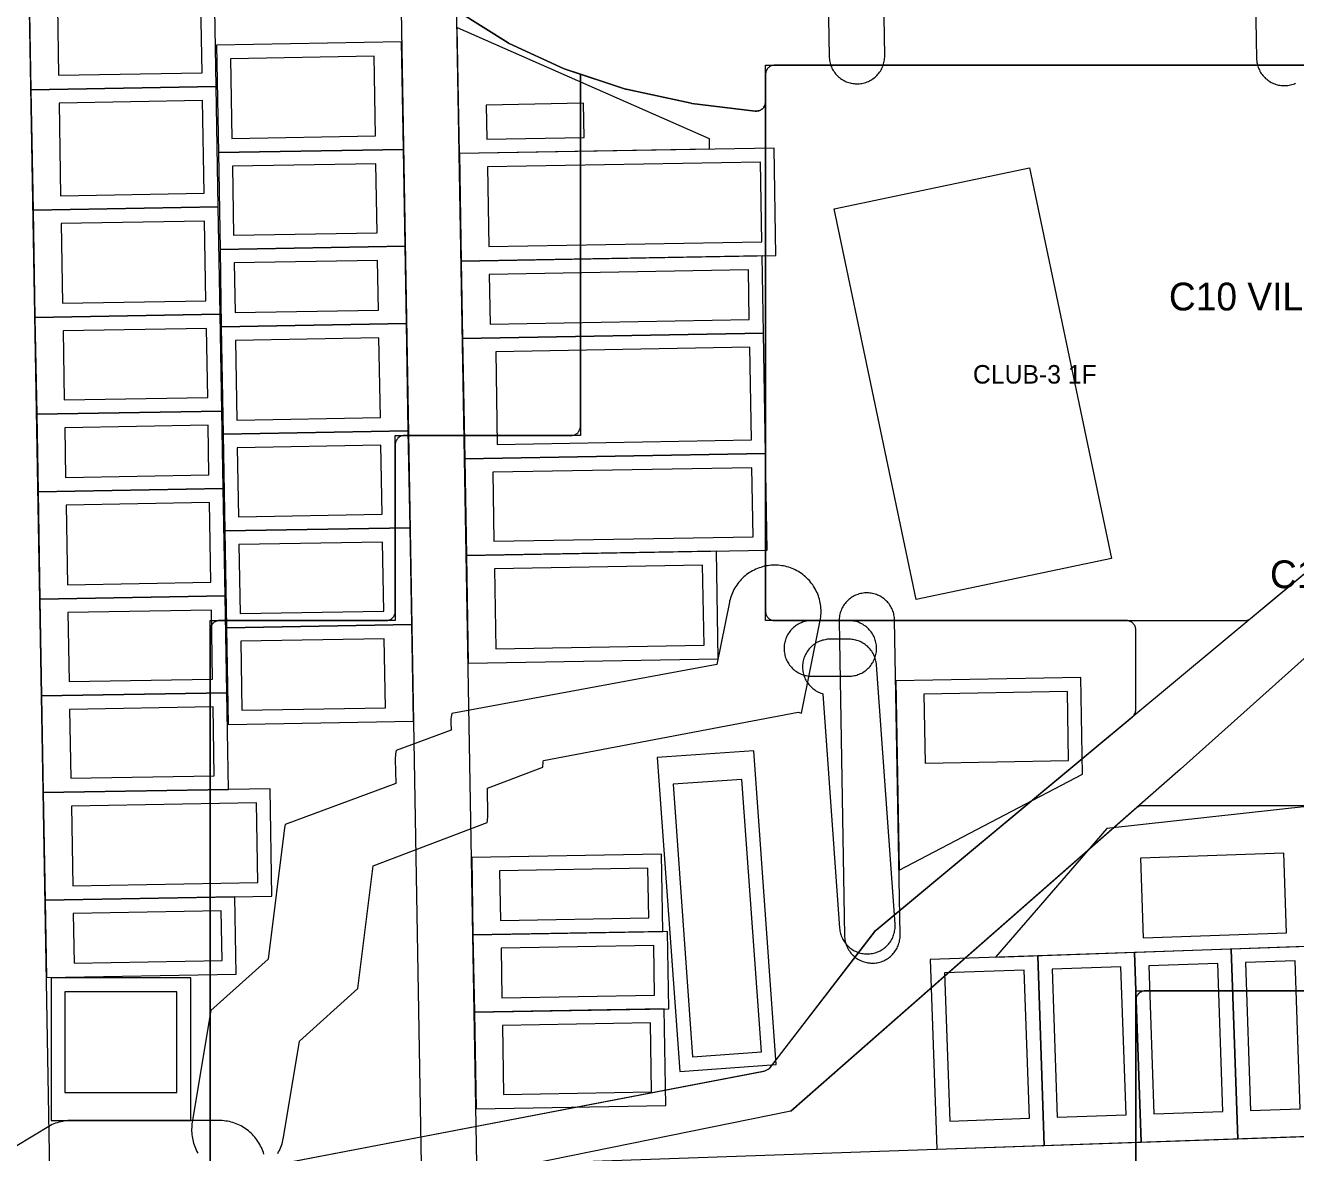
# Model space of a CAD drawing. Extents: x 32 to 940, y -21 to 684.
# Drawn here: x 380 to 517.3, y 172.5 to 294.3 of the extents above; entities that cross this region are included whole.
import ezdxf

# ---------------------------------------------------------------- set-up
doc = ezdxf.new("R2010")
doc.units = 0
for name, color, linetype, lineweight in [('BUILDING-CLUBHOUSE', 4, 'Continuous', 0), ('GREEN-IN-VILLAS', 3, 'Continuous', 0), ('PLOT', 4, 'Continuous', 0), ('ROAD-PRIMARY', 1, 'Continuous', 0), ('ROAD-TERTIARY', 7, 'Continuous', 0), ('SITE-BOUNDARY', 7, 'Continuous', 0), ('TEXT-PLOT', 7, 'Continuous', 0), ('TEXT-ZONE', 7, 'Continuous', 0), ('VILLA-HOUSE', 7, 'Continuous', 0), ('ZONE-CLUBHOUSE', 4, 'Continuous', 0), ('ZONE-VILLAS', 2, 'Continuous', 0)]:
    doc.layers.add(name, color=color, linetype=linetype, lineweight=lineweight)

msp = doc.modelspace()

# ---------------------------------------------------------------- linework, layer by layer
at = {"layer": 'BUILDING-CLUBHOUSE'}
msp.add_lwpolyline([(476.29, 232.3), (467.43, 274.48), (488.52, 278.92), (497.39, 236.73)], close=True, dxfattribs=at)
at = {"layer": 'GREEN-IN-VILLAS'}
msp.add_lwpolyline([(426.79, 295.82), (432.2, 292.42), (432.31, 292.36), (438.26, 289.6), (438.37, 289.56), (444.86, 287.43), (444.96, 287.4), (451.96, 285.89), (452.05, 285.87), (458.88, 285.05), (458.98, 285.04), (459.08, 285.04), (459.18, 285.06), (459.27, 285.08), (459.37, 285.11), (459.46, 285.15), (459.54, 285.2), (459.63, 285.26), (459.7, 285.33), (459.77, 285.4), (459.83, 285.48), (459.88, 285.56), (459.92, 285.65), (459.96, 285.75), (459.98, 285.84), (460, 285.94), (460, 286.04), (460, 289.98), (460, 290), (460.02, 290), (534.71, 290)], dxfattribs=at)
at = {"layer": 'PLOT'}
for points in [[(380.47, 297.8), (380.65, 287.35), (400.65, 287.7), (400.47, 298.15)], [(426.93, 280.46), (426.69, 294.07), (453.91, 282.09), (453.93, 280.93)], [(420.88, 280.91), (420.68, 292.52), (400.68, 292.18), (400.89, 280.56)], [(380.65, 287.35), (380.88, 274.35), (400.88, 274.7), (400.65, 287.7)], [(421.06, 270.46), (420.88, 280.91), (400.89, 280.56), (401.07, 270.11)], [(426.93, 280.46), (427.13, 268.85), (461.13, 269.44), (460.93, 281.05)], [(380.88, 274.35), (381.08, 262.74), (401.08, 263.09), (400.88, 274.7)], [(421.21, 262.1), (421.06, 270.46), (401.07, 270.11), (401.21, 261.75)], [(427.13, 268.85), (427.28, 260.49), (459.78, 261.05), (459.63, 269.41)], [(381.08, 262.74), (381.27, 252.29), (401.26, 252.64), (401.08, 263.09)], [(421.41, 250.49), (421.21, 262.1), (401.21, 261.75), (401.42, 250.14)], [(427.28, 260.49), (427.51, 247.48), (460, 248.05), (459.78, 261.05)], [(381.27, 252.29), (381.41, 243.93), (401.41, 244.28), (401.26, 252.64)], [(421.6, 240.04), (421.41, 250.49), (401.42, 250.14), (401.6, 239.69)], [(427.51, 247.48), (427.69, 237.03), (460.18, 237.6), (460, 248.05)], [(381.41, 243.93), (381.61, 232.32), (401.61, 232.67), (401.41, 244.28)], [(421.78, 229.59), (421.6, 240.04), (401.6, 239.69), (401.78, 229.24)], [(427.69, 237.03), (427.89, 225.42), (454.89, 225.89), (454.69, 237.5)], [(381.61, 232.32), (381.8, 221.87), (401.79, 222.22), (401.61, 232.67)], [(421.96, 219.14), (421.78, 229.59), (401.78, 229.24), (401.96, 218.79)], [(474.08, 223.5), (474.44, 203.06), (494.26, 213.4), (494.08, 223.85)], [(381.8, 221.87), (381.98, 211.42), (401.98, 211.77), (401.79, 222.22)], [(458.74, 215.95), (448.31, 215.2), (450.74, 181.29), (461.16, 182.04)], [(381.98, 211.42), (382.18, 199.81), (406.68, 200.23), (406.48, 211.85)], [(519.34, 194.87), (518.81, 209.97), (496.88, 207.56), (484.86, 193.66)], [(428.26, 204.42), (428.4, 196.06), (448.9, 196.42), (448.76, 204.78)], [(382.18, 199.81), (382.33, 191.45), (402.82, 191.8), (402.68, 200.16)], [(428.4, 196.06), (428.55, 187.7), (449.55, 188.07), (449.4, 196.43)], [(478.52, 172.9), (490.12, 173.31), (489.41, 193.79), (477.8, 193.39)], [(490.12, 173.31), (500.57, 173.67), (499.85, 194.16), (489.41, 193.79)], [(500.57, 173.67), (511.01, 174.04), (510.3, 194.52), (499.85, 194.16)], [(511.01, 174.04), (519.37, 174.33), (518.65, 194.81), (510.3, 194.52)], [(382.82, 176.02), (397.92, 176.02), (397.92, 191.4), (382.82, 191.4)], [(428.55, 187.7), (428.73, 177.25), (449.23, 177.61), (449.05, 188.06)]]:
    msp.add_lwpolyline(points, close=True, dxfattribs=at)
at = {"layer": 'ROAD-PRIMARY'}
for points in [[(407.3, 172.44), (407.39, 172.61), (407.48, 172.78), (407.56, 172.95), (407.64, 173.13), (407.71, 173.31), (407.77, 173.49), (407.82, 173.68), (407.87, 173.86), (407.91, 174.05), (407.93, 174.18), (409.66, 184.56), (415.95, 190.28), (417.6, 203.5), (429.93, 208.18), (429.96, 208.37), (429.98, 208.56), (429.99, 208.75), (430, 208.94), (430, 209), (429.96, 211.9), (435.93, 214.18), (435.96, 214.37), (435.98, 214.56), (435.99, 214.75), (436, 214.89), (463.51, 220.1), (463.9, 220.02), (465.9, 230.02), (465.94, 230.21), (465.96, 230.4), (465.98, 230.59), (466, 230.78), (466, 230.97), (466, 231.17), (465.99, 231.36), (465.97, 231.55), (465.94, 231.74), (465.91, 231.93), (465.87, 232.12), (465.83, 232.31), (465.77, 232.49), (465.71, 232.67), (465.64, 232.85), (465.57, 233.03), (465.49, 233.2), (465.4, 233.38), (465.31, 233.54), (465.2, 233.71), (465.1, 233.87), (464.98, 234.02), (464.87, 234.17), (464.74, 234.32), (464.61, 234.46), (464.47, 234.6), (464.33, 234.73), (464.19, 234.85), (464.04, 234.97), (463.88, 235.09), (463.72, 235.19), (463.56, 235.3), (463.39, 235.39), (463.22, 235.48), (463.05, 235.56), (462.87, 235.64), (462.69, 235.71), (462.51, 235.77), (462.32, 235.82), (462.14, 235.87), (461.95, 235.91), (461.76, 235.94), (461.57, 235.97), (461.38, 235.99), (461.19, 236), (460.99, 236), (460.8, 236), (460.61, 235.99), (460.42, 235.97), (460.23, 235.94), (460.04, 235.91), (459.85, 235.87), (459.66, 235.82), (459.48, 235.76), (459.3, 235.7), (459.12, 235.63), (458.94, 235.56), (458.77, 235.47), (458.6, 235.38), (458.43, 235.29), (458.27, 235.19), (458.11, 235.08), (457.95, 234.97), (457.8, 234.84), (457.66, 234.72), (457.52, 234.59), (457.38, 234.45), (457.25, 234.31), (457.13, 234.16), (457.01, 234.01), (456.9, 233.85), (456.79, 233.7), (456.69, 233.53), (456.59, 233.36), (456.51, 233.19), (456.43, 233.02), (456.35, 232.84), (456.28, 232.66), (456.22, 232.48), (456.17, 232.29), (456.12, 232.11), (456.1, 231.98), (454.75, 225.27), (426.1, 219.98), (426.06, 219.79), (426.04, 219.6), (426.02, 219.41), (426, 219.22), (426, 219.03), (426, 219), (426.03, 218.17), (420.1, 215.98), (420.06, 215.79), (420.04, 215.6), (420.02, 215.41), (420, 215.22), (420, 215.03), (420, 215), (420.05, 212.4), (408.1, 207.98), (408.04, 207.62), (406.27, 193.42), (400.08, 187.9), (398.07, 175.82), (398.04, 175.63), (398.02, 175.44), (398.01, 175.25), (398, 175.06), (398, 174.86), (398.01, 174.67), (398.03, 174.48), (398.05, 174.29), (398.08, 174.1), (398.12, 173.91), (398.17, 173.72), (398.22, 173.54), (398.28, 173.36), (398.35, 173.18), (398.42, 173), (398.5, 172.82), (398.58, 172.65), (398.68, 172.48)], [(405.81, 172.36), (405.75, 172.54), (405.69, 172.73), (405.62, 172.91), (405.55, 173.08), (405.46, 173.25), (405.37, 173.43), (405.28, 173.59), (405.17, 173.75), (405.06, 173.91), (404.95, 174.07), (404.83, 174.22), (404.7, 174.36), (404.57, 174.5), (404.43, 174.64), (404.29, 174.76), (404.14, 174.89), (403.99, 175.01), (403.83, 175.12), (403.67, 175.22), (403.51, 175.32), (403.34, 175.42), (403.17, 175.5), (403, 175.59), (402.82, 175.66), (402.64, 175.72), (402.45, 175.78), (402.27, 175.84), (402.08, 175.88), (401.89, 175.92), (401.7, 175.95), (401.51, 175.97), (401.32, 175.99), (401.13, 176), (401, 176), (385, 176), (384.81, 176), (384.62, 175.99), (384.42, 175.97), (384.23, 175.94), (384.04, 175.91), (383.86, 175.87), (383.67, 175.82), (383.49, 175.76), (383.3, 175.7), (383.12, 175.63), (382.95, 175.56), (382.77, 175.48), (382.76, 175.47), (377, 172)]]:
    msp.add_lwpolyline(points, dxfattribs=at)
at = {"layer": 'ROAD-TERTIARY'}
for points in [[(464.79, 410.92), (466.88, 290.94), (466.89, 290.79), (466.9, 290.65), (466.92, 290.51), (466.95, 290.36), (466.98, 290.22), (467.02, 290.08), (467.07, 289.95), (467.12, 289.81), (467.18, 289.68), (467.25, 289.55), (467.32, 289.43), (467.4, 289.31), (467.48, 289.19), (467.57, 289.08), (467.67, 288.97), (467.77, 288.86), (467.87, 288.76), (467.98, 288.67), (468.1, 288.58), (468.21, 288.5), (468.34, 288.42), (468.46, 288.35), (468.59, 288.28), (468.72, 288.22), (468.86, 288.17), (468.99, 288.12), (469.13, 288.09), (469.27, 288.05), (469.42, 288.03), (469.56, 288.01), (469.7, 288), (469.85, 287.99), (469.99, 287.99), (470.13, 288), (470.28, 288.02), (470.42, 288.04), (470.56, 288.07), (470.7, 288.1), (470.84, 288.15), (470.98, 288.2), (471.11, 288.25), (471.24, 288.31), (471.37, 288.38), (471.49, 288.46), (471.61, 288.54), (471.73, 288.62), (471.84, 288.71), (471.95, 288.81), (472.05, 288.91), (472.15, 289.02), (472.24, 289.13), (472.32, 289.25), (472.41, 289.37), (472.48, 289.49), (472.55, 289.62), (472.61, 289.75), (472.67, 289.88), (472.72, 290.01), (472.76, 290.15), (472.8, 290.29), (472.83, 290.43), (472.86, 290.57), (472.87, 290.72), (472.88, 290.86), (472.88, 291.01), (472.88, 291.04), (470.79, 411.02)], [(510.95, 410.73), (513.04, 290.74), (513.05, 290.6), (513.06, 290.45), (513.08, 290.31), (513.11, 290.17), (513.14, 290.03), (513.18, 289.89), (513.23, 289.75), (513.28, 289.62), (513.35, 289.49), (513.41, 289.36), (513.48, 289.23), (513.56, 289.11), (513.64, 289), (513.73, 288.88), (513.83, 288.77), (513.93, 288.67), (514.03, 288.57), (514.14, 288.48), (514.26, 288.39), (514.38, 288.3), (514.5, 288.23), (514.62, 288.15), (514.75, 288.09), (514.88, 288.03), (515.02, 287.98), (515.15, 287.93), (515.29, 287.89), (515.43, 287.86), (515.58, 287.83), (515.72, 287.81), (515.86, 287.8), (516.01, 287.8), (516.15, 287.8), (516.3, 287.81), (516.44, 287.82), (516.58, 287.84), (516.72, 287.87), (516.86, 287.91), (517, 287.95), (517.14, 288), (517.27, 288.06)], [(418.68, 408.11), (422.85, 169.15)], [(428.85, 169.25), (424.68, 408.22)], [(382.68, 170.45), (379.55, 349.42)], [(639.42, 178.5), (414.56, 170.65)]]:
    msp.add_lwpolyline(points, dxfattribs=at)
for points in [[(471.65, 193.01), (471.79, 193.01), (471.94, 193.03), (472.08, 193.05), (472.22, 193.08), (472.36, 193.12), (472.5, 193.16), (472.63, 193.21), (472.77, 193.27), (472.9, 193.33), (473.02, 193.4), (473.15, 193.47), (473.27, 193.55), (473.38, 193.64), (473.5, 193.73), (473.6, 193.82), (473.71, 193.93), (473.8, 194.03), (473.9, 194.15), (473.98, 194.26), (474.06, 194.38), (474.14, 194.5), (474.21, 194.63), (474.27, 194.76), (474.33, 194.89), (474.38, 195.03), (474.42, 195.16), (474.46, 195.31), (474.49, 195.45), (474.51, 195.59), (474.53, 195.73), (474.54, 195.88), (474.54, 196.02), (474.54, 196.06), (473.95, 230.05), (473.94, 230.2), (473.93, 230.34), (473.91, 230.48), (473.88, 230.62), (473.85, 230.76), (473.81, 230.9), (473.76, 231.04), (473.71, 231.18), (473.65, 231.31), (473.58, 231.43), (473.51, 231.56), (473.43, 231.68), (473.35, 231.8), (473.26, 231.91), (473.17, 232.02), (473.06, 232.12), (472.96, 232.22), (472.85, 232.32), (472.74, 232.41), (472.62, 232.49), (472.5, 232.57), (472.37, 232.64), (472.24, 232.71), (472.11, 232.76), (471.98, 232.82), (471.84, 232.86), (471.7, 232.9), (471.56, 232.94), (471.42, 232.96), (471.27, 232.98), (471.13, 232.99), (470.99, 233), (470.84, 233), (470.7, 232.99), (470.55, 232.97), (470.41, 232.95), (470.27, 232.92), (470.13, 232.88), (469.99, 232.84), (469.86, 232.79), (469.72, 232.74), (469.59, 232.68), (469.47, 232.61), (469.34, 232.53), (469.22, 232.45), (469.11, 232.37), (468.99, 232.28), (468.89, 232.18), (468.78, 232.08), (468.69, 231.97), (468.6, 231.86), (468.51, 231.74), (468.43, 231.62), (468.35, 231.5), (468.28, 231.37), (468.22, 231.24), (468.16, 231.11), (468.11, 230.97), (468.07, 230.84), (468.03, 230.7), (468, 230.56), (467.98, 230.41), (467.96, 230.27), (467.95, 230.13), (467.95, 229.98), (467.95, 229.95), (468.54, 195.95), (468.55, 195.81), (468.56, 195.66), (468.58, 195.52), (468.61, 195.38), (468.64, 195.24), (468.68, 195.1), (468.73, 194.96), (468.78, 194.83), (468.84, 194.7), (468.91, 194.57), (468.98, 194.44), (469.06, 194.32), (469.14, 194.2), (469.23, 194.09), (469.33, 193.98), (469.43, 193.88), (469.53, 193.78), (469.64, 193.68), (469.75, 193.59), (469.87, 193.51), (469.99, 193.43), (470.12, 193.36), (470.25, 193.3), (470.38, 193.24), (470.51, 193.19), (470.65, 193.14), (470.79, 193.1), (470.93, 193.07), (471.07, 193.04), (471.22, 193.02), (471.36, 193.01), (471.5, 193)], [(469.14, 224), (469.29, 224.01), (469.43, 224.03), (469.57, 224.06), (469.71, 224.09), (469.86, 224.12), (469.99, 224.17), (470.13, 224.22), (470.26, 224.28), (470.39, 224.34), (470.52, 224.41), (470.64, 224.49), (470.76, 224.57), (470.87, 224.66), (470.98, 224.75), (471.09, 224.85), (471.19, 224.95), (471.29, 225.06), (471.38, 225.17), (471.46, 225.29), (471.54, 225.41), (471.62, 225.53), (471.68, 225.66), (471.75, 225.79), (471.8, 225.92), (471.85, 226.06), (471.89, 226.2), (471.93, 226.34), (471.95, 226.48), (471.98, 226.62), (471.99, 226.77), (472, 226.91), (472, 227.05), (471.99, 227.2), (471.98, 227.34), (471.96, 227.49), (471.93, 227.63), (471.9, 227.77), (471.86, 227.91), (471.81, 228.04), (471.76, 228.18), (471.7, 228.31), (471.63, 228.44), (471.56, 228.56), (471.48, 228.68), (471.4, 228.8), (471.31, 228.91), (471.21, 229.02), (471.12, 229.13), (471.01, 229.23), (470.9, 229.32), (470.79, 229.41), (470.67, 229.49), (470.55, 229.57), (470.42, 229.64), (470.29, 229.71), (470.16, 229.77), (470.03, 229.82), (469.89, 229.87), (469.75, 229.91), (469.61, 229.94), (469.47, 229.96), (469.32, 229.98), (469.18, 230), (469.04, 230), (465, 230), (464.86, 230), (464.71, 229.99), (464.57, 229.97), (464.43, 229.94), (464.29, 229.91), (464.14, 229.88), (464.01, 229.83), (463.87, 229.78), (463.74, 229.72), (463.61, 229.66), (463.48, 229.59), (463.36, 229.51), (463.24, 229.43), (463.13, 229.34), (463.02, 229.25), (462.91, 229.15), (462.81, 229.05), (462.71, 228.94), (462.62, 228.83), (462.54, 228.71), (462.46, 228.59), (462.38, 228.47), (462.32, 228.34), (462.25, 228.21), (462.2, 228.08), (462.15, 227.94), (462.11, 227.8), (462.07, 227.66), (462.05, 227.52), (462.02, 227.38), (462.01, 227.23), (462, 227.09), (462, 226.95), (462.01, 226.8), (462.02, 226.66), (462.04, 226.51), (462.07, 226.37), (462.1, 226.23), (462.14, 226.09), (462.19, 225.96), (462.24, 225.82), (462.3, 225.69), (462.37, 225.56), (462.44, 225.44), (462.52, 225.32), (462.6, 225.2), (462.69, 225.09), (462.79, 224.98), (462.88, 224.87), (462.99, 224.77), (463.1, 224.68), (463.21, 224.59), (463.33, 224.51), (463.45, 224.43), (463.58, 224.36), (463.71, 224.29), (463.84, 224.23), (463.97, 224.18), (464.11, 224.13), (464.25, 224.09), (464.39, 224.06), (464.53, 224.04), (464.68, 224.02), (464.82, 224), (464.96, 224), (469, 224)], [(471.12, 194), (471.27, 194.01), (471.41, 194.03), (471.55, 194.05), (471.69, 194.08), (471.83, 194.12), (471.97, 194.16), (472.11, 194.21), (472.24, 194.27), (472.37, 194.33), (472.5, 194.4), (472.62, 194.48), (472.74, 194.56), (472.86, 194.64), (472.97, 194.74), (473.07, 194.83), (473.18, 194.94), (473.27, 195.04), (473.37, 195.15), (473.45, 195.27), (473.53, 195.39), (473.61, 195.51), (473.67, 195.64), (473.74, 195.77), (473.79, 195.9), (473.84, 196.04), (473.88, 196.18), (473.92, 196.32), (473.95, 196.46), (473.97, 196.6), (473.99, 196.75), (474, 196.89), (474, 197.03), (474, 197.18), (473.99, 197.21), (471.99, 225.21), (471.98, 225.36), (471.96, 225.5), (471.93, 225.64), (471.9, 225.78), (471.86, 225.92), (471.81, 226.06), (471.75, 226.19), (471.69, 226.32), (471.63, 226.45), (471.55, 226.57), (471.47, 226.7), (471.39, 226.81), (471.3, 226.93), (471.2, 227.03), (471.1, 227.14), (471, 227.24), (470.89, 227.33), (470.77, 227.42), (470.66, 227.5), (470.53, 227.58), (470.41, 227.65), (470.28, 227.71), (470.15, 227.77), (470.01, 227.82), (469.87, 227.87), (469.74, 227.91), (469.59, 227.94), (469.45, 227.97), (469.31, 227.98), (469.17, 228), (469.02, 228), (467, 228), (466.86, 228), (466.71, 227.99), (466.57, 227.97), (466.43, 227.94), (466.29, 227.91), (466.14, 227.88), (466.01, 227.83), (465.87, 227.78), (465.74, 227.72), (465.61, 227.66), (465.48, 227.59), (465.36, 227.51), (465.24, 227.43), (465.13, 227.34), (465.02, 227.25), (464.91, 227.15), (464.81, 227.05), (464.71, 226.94), (464.62, 226.83), (464.54, 226.71), (464.46, 226.59), (464.38, 226.47), (464.32, 226.34), (464.25, 226.21), (464.2, 226.08), (464.15, 225.94), (464.11, 225.8), (464.07, 225.66), (464.05, 225.52), (464.02, 225.38), (464.01, 225.23), (464, 225.09), (464, 224.95), (464.01, 224.8), (464.02, 224.66), (464.04, 224.51), (464.07, 224.37), (464.1, 224.23), (464.14, 224.09), (464.19, 223.96), (464.24, 223.82), (464.3, 223.69), (464.37, 223.56), (464.44, 223.44), (464.52, 223.32), (464.6, 223.2), (464.69, 223.09), (464.79, 222.98), (464.88, 222.87), (464.99, 222.77), (465.1, 222.68), (465.21, 222.59), (465.33, 222.51), (465.45, 222.43), (465.58, 222.36), (465.71, 222.29), (465.84, 222.23), (465.97, 222.18), (466.11, 222.13), (466.2, 222.11), (468.01, 196.79), (468.02, 196.64), (468.04, 196.5), (468.07, 196.36), (468.1, 196.22), (468.14, 196.08), (468.19, 195.94), (468.25, 195.81), (468.31, 195.68), (468.37, 195.55), (468.45, 195.43), (468.53, 195.3), (468.61, 195.19), (468.7, 195.07), (468.8, 194.97), (468.9, 194.86), (469, 194.76), (469.11, 194.67), (469.23, 194.58), (469.34, 194.5), (469.47, 194.42), (469.59, 194.35), (469.72, 194.29), (469.85, 194.23), (469.99, 194.18), (470.13, 194.13), (470.26, 194.09), (470.41, 194.06), (470.55, 194.03), (470.69, 194.02), (470.83, 194), (470.98, 194)]]:
    msp.add_lwpolyline(points, close=True, dxfattribs=at)
at = {"layer": 'SITE-BOUNDARY'}
for points in [[(365.73, 163.32), (459.87, 181.35), (460.44, 181.62), (471.91, 196.54), (471.92, 196.55), (471.92, 196.55), (471.92, 196.55), (471.92, 196.55), (471.93, 196.56), (522.73, 238.83)], [(525.04, 232.04), (504.83, 213.96), (504.83, 213.96), (462.75, 177.02), (462.74, 177.01), (462.73, 177.01), (406.43, 165.55)]]:
    msp.add_lwpolyline(points, dxfattribs=at)
at = {"layer": 'VILLA-HOUSE'}
for points in [[(383.5, 296.36), (383.63, 288.91), (399.13, 289.18), (398.99, 296.63)], [(417.86, 282.36), (417.71, 290.97), (402.21, 290.7), (402.36, 282.09)], [(383.68, 285.91), (383.85, 275.9), (399.35, 276.17), (399.18, 286.18)], [(429.84, 285.7), (429.9, 282.01), (440.4, 282.19), (440.34, 285.89)], [(418.04, 271.91), (417.91, 279.36), (402.41, 279.09), (402.54, 271.64)], [(429.96, 279.01), (430.11, 270.4), (459.6, 270.91), (459.45, 279.53)], [(383.91, 272.9), (384.06, 264.29), (399.55, 264.56), (399.4, 273.17)], [(418.19, 263.55), (418.09, 268.91), (402.59, 268.64), (402.69, 263.28)], [(430.16, 267.4), (430.25, 262.04), (458.25, 262.53), (458.16, 267.89)], [(384.11, 261.29), (384.24, 253.84), (399.74, 254.11), (399.61, 261.56)], [(418.39, 251.94), (418.24, 260.55), (402.74, 260.28), (402.89, 251.67)], [(430.85, 259.05), (431.02, 249.04), (458.48, 249.52), (458.3, 259.53)], [(384.29, 250.84), (384.39, 245.48), (399.88, 245.75), (399.79, 251.11)], [(418.57, 241.49), (418.44, 248.94), (402.94, 248.67), (403.07, 241.22)], [(430.53, 246.03), (430.66, 238.58), (458.66, 239.07), (458.53, 246.52)], [(384.44, 242.48), (384.59, 233.87), (400.09, 234.14), (399.94, 242.75)], [(418.75, 231.04), (418.62, 238.49), (403.12, 238.22), (403.26, 230.77)], [(430.72, 235.58), (430.87, 226.97), (453.36, 227.37), (453.21, 235.98)], [(384.64, 230.87), (384.77, 223.42), (400.27, 223.69), (400.14, 231.14)], [(418.94, 220.59), (418.81, 228.04), (403.31, 227.77), (403.44, 220.32)], [(477.11, 222.06), (477.24, 214.61), (492.74, 214.88), (492.61, 222.33)], [(384.82, 220.42), (384.95, 212.97), (400.45, 213.24), (400.32, 220.69)], [(457.46, 212.85), (450.02, 212.32), (452.13, 182.89), (459.56, 183.42)], [(385.01, 209.97), (385.16, 201.36), (405.15, 201.71), (405, 210.32)], [(516.29, 196.26), (515.99, 204.87), (500.5, 204.33), (500.8, 195.72)], [(431.28, 202.98), (431.38, 197.62), (447.38, 197.9), (447.28, 203.26)], [(385.21, 198.36), (385.3, 193), (401.3, 193.28), (401.21, 198.64)], [(431.43, 194.62), (431.52, 189.26), (448.02, 189.54), (447.93, 194.9)], [(479.91, 175.95), (488.52, 176.25), (487.96, 192.24), (479.35, 191.94)], [(491.52, 176.36), (498.96, 176.62), (498.4, 192.61), (490.96, 192.35)], [(501.96, 176.72), (509.41, 176.98), (508.85, 192.97), (501.4, 192.71)], [(512.41, 177.09), (517.76, 177.27), (517.21, 193.26), (511.85, 193.08)], [(384.32, 179.02), (396.42, 179.02), (396.42, 189.9), (384.32, 189.9)], [(431.58, 186.26), (431.71, 178.81), (447.7, 179.09), (447.57, 186.54)]]:
    msp.add_lwpolyline(points, close=True, dxfattribs=at)
at = {"layer": 'ZONE-CLUBHOUSE'}
msp.add_lwpolyline([(559, 290), (461, 290), (460.9, 290), (460.8, 289.98), (460.71, 289.96), (460.62, 289.92), (460.53, 289.88), (460.44, 289.83), (460.37, 289.77), (460.29, 289.71), (460.23, 289.63), (460.17, 289.56), (460.12, 289.47), (460.08, 289.38), (460.04, 289.29), (460.02, 289.2), (460, 289.1), (460, 289), (460, 231), (460, 230.9), (460.02, 230.8), (460.04, 230.71), (460.08, 230.62), (460.12, 230.53), (460.17, 230.44), (460.23, 230.37), (460.29, 230.29), (460.37, 230.23), (460.44, 230.17), (460.53, 230.12), (460.62, 230.08), (460.71, 230.04), (460.8, 230.02), (460.9, 230), (461, 230), (511.76, 230), (511.85, 230), (511.95, 230.02), (512.05, 230.04), (512.14, 230.08), (512.23, 230.12), (512.32, 230.17), (512.39, 230.23), (519.64, 236.26)], dxfattribs=at)
at = {"layer": 'ZONE-VILLAS'}
for points in [[(400, 170.71), (400, 229.98), (400, 230), (400.02, 230), (419, 230), (419.1, 230), (419.2, 230.02), (419.29, 230.04), (419.38, 230.08), (419.47, 230.12), (419.56, 230.17), (419.63, 230.23), (419.71, 230.29), (419.77, 230.37), (419.83, 230.44), (419.88, 230.53), (419.92, 230.62), (419.96, 230.71), (419.98, 230.8), (420, 230.9), (420, 231), (420, 249.98), (420, 250), (420.02, 250), (439, 250), (439.1, 250), (439.2, 250.02), (439.29, 250.04), (439.38, 250.08), (439.47, 250.12), (439.56, 250.17), (439.63, 250.23), (439.71, 250.29), (439.77, 250.37), (439.83, 250.44), (439.88, 250.53), (439.92, 250.62), (439.96, 250.71), (439.98, 250.8), (440, 250.9), (440, 251), (440, 289.02), (438.37, 289.56), (438.26, 289.6), (432.31, 292.36), (432.2, 292.42), (426.79, 295.82)], [(401.19, 170.11), (459.75, 181.33), (459.83, 181.35), (459.91, 181.37), (459.99, 181.41), (460.23, 181.52), (460.31, 181.56), (460.39, 181.62), (460.46, 181.67), (460.53, 181.74), (460.59, 181.81), (471.9, 196.53), (471.91, 196.54), (471.92, 196.55), (471.92, 196.55), (471.92, 196.55), (471.92, 196.55), (471.93, 196.56), (471.94, 196.57), (499.64, 219.62), (499.71, 219.68), (499.78, 219.76), (499.83, 219.83), (499.88, 219.92), (499.93, 220.01), (499.96, 220.1), (499.98, 220.19), (500, 220.29), (500, 220.39), (500, 229), (500, 229.1), (499.98, 229.2), (499.96, 229.29), (499.92, 229.38), (499.88, 229.47), (499.83, 229.56), (499.77, 229.63), (499.71, 229.71), (499.63, 229.77), (499.56, 229.83), (499.47, 229.88), (499.38, 229.92), (499.29, 229.96), (499.2, 229.98), (499.1, 230), (499, 230), (460.02, 230), (460, 230), (460, 230.02), (460, 286.04), (460, 285.94), (459.98, 285.84), (459.96, 285.75), (459.92, 285.65), (459.88, 285.56), (459.83, 285.48), (459.77, 285.4), (459.7, 285.33), (459.63, 285.26), (459.54, 285.2), (459.46, 285.15), (459.37, 285.11), (459.27, 285.08), (459.18, 285.06), (459.08, 285.04), (458.98, 285.04), (458.88, 285.05), (452.05, 285.87), (451.96, 285.89), (444.96, 287.4), (444.86, 287.43), (440, 289.02), (440, 250.02), (440, 250), (439.98, 250), (421, 250), (420.9, 250), (420.8, 249.98), (420.71, 249.96), (420.62, 249.92), (420.53, 249.88), (420.44, 249.83), (420.37, 249.77), (420.29, 249.71), (420.23, 249.63), (420.17, 249.56), (420.12, 249.47), (420.08, 249.38), (420.04, 249.29), (420.02, 249.2), (420, 249.1), (420, 249), (420, 230.02), (420, 230), (419.98, 230), (401, 230), (400.9, 230), (400.8, 229.98), (400.71, 229.96), (400.62, 229.92), (400.53, 229.88), (400.44, 229.83), (400.37, 229.77), (400.29, 229.71), (400.23, 229.63), (400.17, 229.56), (400.12, 229.47), (400.08, 229.38), (400.04, 229.29), (400.02, 229.2), (400, 229.1), (400, 229), (400, 171.09)], [(519, 210), (500.7, 210), (500.59, 209.99), (500.49, 209.98), (500.39, 209.95), (500.3, 209.92), (500.21, 209.87), (500.12, 209.82), (500.04, 209.75), (462.76, 177.03), (462.75, 177.02), (462.74, 177.01), (462.73, 177.01), (462.72, 177.01), (406.43, 165.55)], [(500, 170.02), (500, 189.98), (500, 190), (500.02, 190), (519, 190)], [(519.98, 190), (501, 190), (500.9, 190), (500.8, 189.98), (500.71, 189.96), (500.62, 189.92), (500.53, 189.88), (500.44, 189.83), (500.37, 189.77), (500.29, 189.71), (500.23, 189.63), (500.17, 189.56), (500.12, 189.47), (500.08, 189.38), (500.04, 189.29), (500.02, 189.2), (500, 189.1), (500, 189), (500, 171)]]:
    msp.add_lwpolyline(points, dxfattribs=at)

# ---------------------------------------------------------------- texts
at = {"layer": 'TEXT-PLOT'}
msp.add_text('CLUB-3 1F', height=2, dxfattribs=at).set_placement((482.41, 255.61))
at = {"layer": 'TEXT-ZONE'}
for s, p in [('C10 VILLA CLUBHOUSE 2 + MINI-GOLF 1.23 ac', (503.58, 263.51)), ('C17 VILLAS · PHASE 3 9.14 ac', (514.5, 233.51))]:
    msp.add_text(s, height=3, dxfattribs=at).set_placement(p)

doc.saveas('drawing.dxf')
